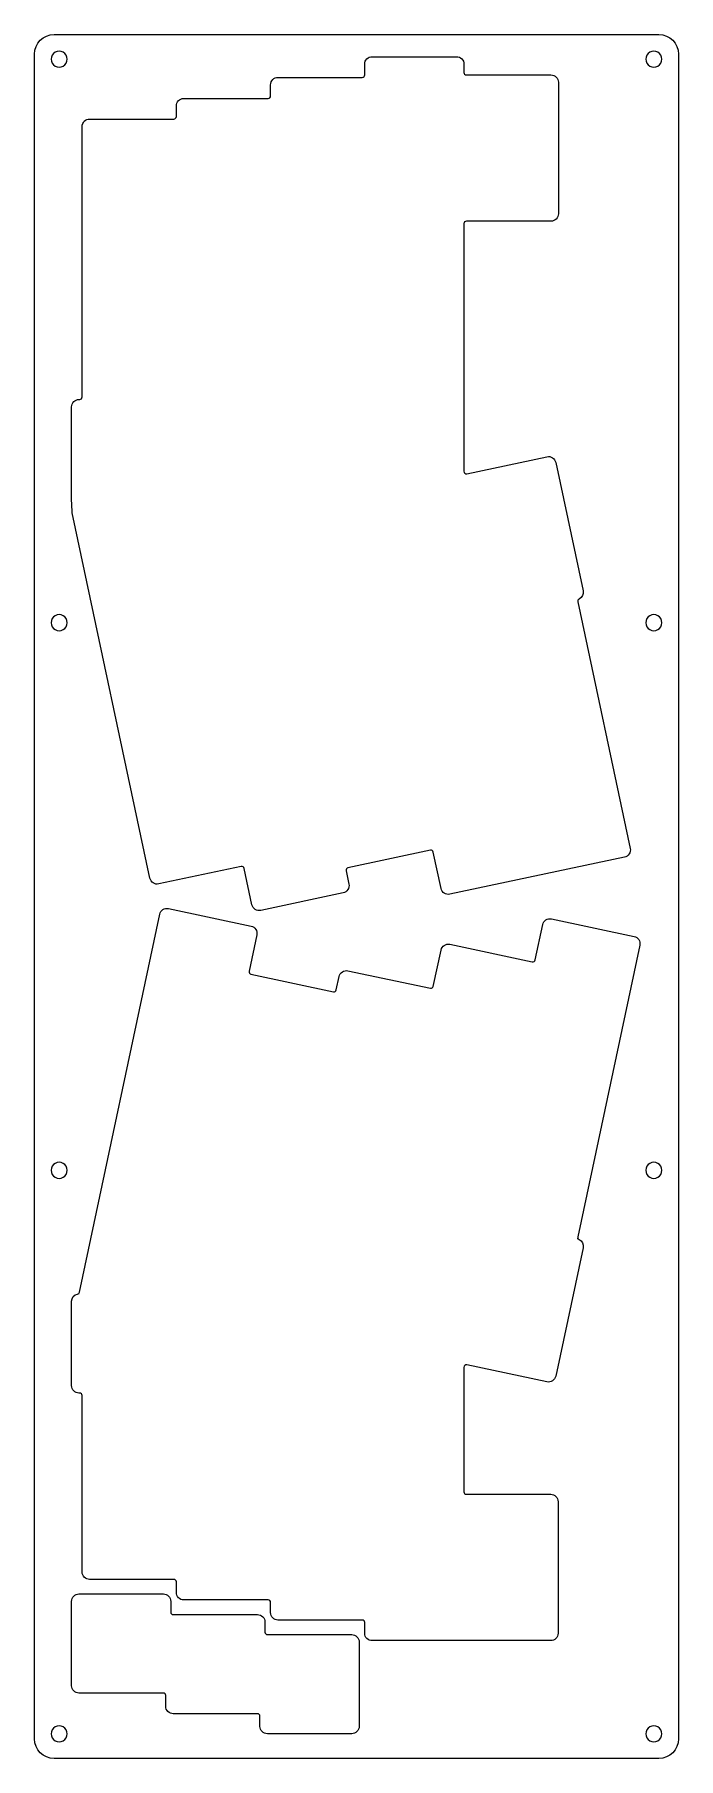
# Model space of a CAD drawing. Header units: millimetres. Extents: x 1 to 789, y 18 to 366.
# Drawn here: x 1.1 to 131.3, y 17.6 to 366.4 of the extents above; entities that cross this region are included whole.
import ezdxf

# ---------------------------------------------------------------- set-up
doc = ezdxf.new("R2010")
doc.units = ezdxf.units.MM
doc.layers.get('0').update_dxf_attribs({"linetype": 'CONTINUOUS'})

msp = doc.modelspace()

# ---------------------------------------------------------------- linework, layer by layer
for p, q in [((5.087373, 366.400219), (127.337373, 366.400219)), ((1.087373, 21.600219), (1.087373, 362.400221)), ((67.877252, 358.220228), (67.877252, 360.398966)), ((69.377252, 361.898968), (86.437252, 361.898968)), ((87.937251, 360.398966), (87.937251, 358.72582)), ((131.337373, 362.400221), (131.337373, 21.600219)), ((48.827252, 353.960225), (48.827252, 356.220216)), ((50.327252, 357.720218), (67.37725, 357.720218)), ((88.437253, 358.225811), (105.535252, 358.225811)), ((107.035252, 356.725808), (107.035252, 330.125817)), ((31.277252, 353.460215), (48.32725, 353.460215)), ((12.227252, 349.290223), (29.27725, 349.290223)), ((29.777252, 349.790233), (29.777252, 351.960213)), ((10.727252, 293.060232), (10.727252, 347.790221)), ((87.937251, 328.125832), (87.937251, 278.029438)), ((105.535252, 328.625815), (88.437253, 328.625815)), ((8.587252, 272.530259), (8.587252, 291.06022)), ((10.087251, 292.560223), (10.227253, 292.560223)), ((88.541208, 277.540356), (104.725836, 280.980521)), ((106.504927, 279.825165), (112.03122, 253.82599)), ((8.692239, 269.882124), (8.588575, 272.470225)), ((24.44004, 195.691264), (8.723817, 269.630293)), ((110.970323, 251.621799), (121.574178, 201.734585)), ((81.153573, 201.350198), (64.491996, 197.808671)), ((83.311747, 193.601664), (81.746602, 200.965097)), ((120.418824, 199.9555), (85.090835, 192.446308)), ((42.903467, 198.082277), (26.219128, 194.535908)), ((45.060041, 190.341256), (43.496496, 197.697149)), ((64.106876, 197.215634), (64.681559, 194.511989)), ((63.526206, 192.732878), (46.839128, 189.185927)), ((10.171286, 111.954793), (26.420039, 188.399188)), ((28.199129, 189.554518), (44.886326, 186.007566)), ((102.361366, 179.164383), (103.88004, 186.309165)), ((105.659128, 187.464521), (122.346327, 183.917543)), ((46.041682, 184.228455), (44.476939, 176.866927)), ((85.089128, 182.32454), (101.768335, 178.779256)), ((123.50168, 182.138459), (110.963719, 123.151986)), ((81.746927, 173.815302), (83.310041, 181.169184)), ((44.862058, 176.273916), (61.532356, 172.730537)), ((62.125385, 173.115638), (62.700039, 175.819177)), ((64.479129, 176.974533), (81.153898, 173.430201)), ((110.875986, 122.723546), (110.872785, 122.723546)), ((112.031339, 120.944461), (106.505048, 94.945286)), ((8.587374, 93.040233), (8.587374, 110.100222)), ((10.095919, 111.600224), (10.087373, 111.600224)), ((87.937373, 96.741013), (87.937373, 71.550219)), ((104.725958, 93.78993), (88.54133, 97.230069)), ((10.227375, 91.54023), (10.087373, 91.54023)), ((10.727374, 55.350231), (10.727374, 91.040221)), ((88.437375, 71.050209), (105.487373, 71.050209)), ((106.987373, 69.550233), (106.987373, 42.950216)), ((29.277372, 53.850229), (12.227373, 53.850229)), ((29.777374, 51.190214), (29.777374, 53.350219)), ((8.587374, 32.330211), (8.587374, 49.390227)), ((10.087373, 50.890229), (27.147373, 50.890229)), ((28.647373, 49.390227), (28.647373, 47.230221)), ((48.327372, 49.690211), (31.277373, 49.690211)), ((48.827374, 47.120234), (48.827374, 49.190228)), ((29.147374, 46.730212), (46.197373, 46.730212)), ((67.377372, 45.620232), (50.327373, 45.620232)), ((47.697373, 45.23021), (47.697373, 43.160215)), ((48.197374, 42.660232), (65.247373, 42.660232)), ((67.877374, 42.950216), (67.877374, 45.120222)), ((66.747373, 41.16023), (66.747373, 24.100214)), ((105.487373, 41.450213), (69.377373, 41.450213)), ((27.137375, 30.830209), (10.087373, 30.830209)), ((27.637374, 28.17022), (27.637374, 30.330226)), ((46.187375, 26.670218), (29.137373, 26.670218)), ((46.687374, 24.100214), (46.687374, 26.170208)), ((65.247373, 22.600212), (48.187373, 22.600212)), ((127.337373, 17.600222), (5.087373, 17.600222))]:
    msp.add_line(p, q)
for points in [[(1.087373, 362.400221), (1.087374, 364.609359), (2.878235, 366.400219), (5.087373, 366.400219)], [(127.337373, 366.400219), (129.546511, 366.400219), (131.337372, 364.609359), (131.337373, 362.400221)], [(6.087373, 363.02522), (5.506815, 363.02522), (4.970357, 362.715496), (4.680078, 362.212718)], [(7.494669, 362.212718), (7.204389, 362.715496), (6.667932, 363.02522), (6.087373, 363.02522)], [(126.337374, 363.02522), (125.756815, 363.02522), (125.220357, 362.715496), (124.930078, 362.212718)], [(127.744669, 362.212718), (127.45439, 362.715496), (126.917932, 363.02522), (126.337374, 363.02522)], [(4.680078, 362.212718), (4.389799, 361.709939), (4.389799, 361.090491), (4.680078, 360.587713)], [(4.680078, 360.587713), (4.970357, 360.084935), (5.506815, 359.775211), (6.087373, 359.775211)], [(6.087373, 359.775211), (6.667932, 359.775211), (7.204389, 360.084935), (7.494669, 360.587713)], [(7.494669, 360.587713), (7.784948, 361.090491), (7.784948, 361.709939), (7.494669, 362.212718)], [(67.877252, 360.398966), (67.877251, 360.796791), (68.035286, 361.178322), (68.316591, 361.459627)], [(68.316591, 361.459627), (68.597896, 361.740932), (68.979427, 361.898968), (69.377252, 361.898968)], [(86.437252, 361.898968), (86.835077, 361.898968), (87.216608, 361.740932), (87.497912, 361.459627)], [(87.497912, 361.459627), (87.779217, 361.178322), (87.937252, 360.796791), (87.937251, 360.398966)], [(124.930078, 362.212718), (124.639799, 361.709939), (124.639799, 361.090491), (124.930078, 360.587713)], [(124.930078, 360.587713), (125.220357, 360.084935), (125.756815, 359.775211), (126.337374, 359.775211)], [(126.337374, 359.775211), (126.917932, 359.775211), (127.45439, 360.084935), (127.744669, 360.587713)], [(127.744669, 360.587713), (128.034948, 361.090491), (128.034948, 361.709939), (127.744669, 362.212718)], [(48.827252, 356.220216), (48.827251, 356.618041), (48.985286, 356.999573), (49.266591, 357.280878)], [(49.266591, 357.280878), (49.547896, 357.562183), (49.929427, 357.720218), (50.327252, 357.720218)], [(67.37725, 357.720218), (67.509861, 357.720218), (67.637039, 357.772897), (67.730808, 357.866668)], [(67.730808, 357.866668), (67.824577, 357.960438), (67.877255, 358.087618), (67.877252, 358.220228)], [(87.937251, 358.72582), (87.937249, 358.59321), (87.989926, 358.46603), (88.083695, 358.37226)], [(88.083695, 358.37226), (88.177464, 358.27849), (88.304643, 358.22581), (88.437253, 358.225811)], [(105.535252, 358.225811), (105.933078, 358.225811), (106.314609, 358.067775), (106.595913, 357.78647)], [(106.595913, 357.78647), (106.877218, 357.505165), (107.035253, 357.123633), (107.035252, 356.725808)], [(29.777252, 351.960213), (29.777251, 352.358038), (29.935286, 352.739569), (30.216591, 353.020874)], [(30.216591, 353.020874), (30.497896, 353.302179), (30.879427, 353.460215), (31.277252, 353.460215)], [(48.32725, 353.460215), (48.459861, 353.460215), (48.587039, 353.512894), (48.680808, 353.606664)], [(48.680808, 353.606664), (48.774577, 353.700435), (48.827255, 353.827614), (48.827252, 353.960225)], [(10.727252, 347.790221), (10.727251, 348.188046), (10.885286, 348.569577), (11.166591, 348.850882)], [(11.166591, 348.850882), (11.447896, 349.132187), (11.829427, 349.290223), (12.227252, 349.290223)], [(29.27725, 349.290223), (29.409861, 349.290223), (29.537039, 349.342902), (29.630808, 349.436672)], [(29.630808, 349.436672), (29.724577, 349.530443), (29.777255, 349.657622), (29.777252, 349.790233)], [(88.437253, 328.625815), (88.161117, 328.625816), (87.937261, 328.401968), (87.937251, 328.125832)], [(106.595913, 329.065156), (106.314609, 328.78385), (105.933078, 328.625815), (105.535252, 328.625815)], [(107.035252, 330.125817), (107.035253, 329.727992), (106.877218, 329.346461), (106.595913, 329.065156)], [(10.580809, 292.706673), (10.674577, 292.800443), (10.727255, 292.927622), (10.727252, 293.060232)], [(8.587252, 291.06022), (8.587251, 291.458045), (8.745286, 291.839577), (9.026591, 292.120882)], [(9.026591, 292.120882), (9.307895, 292.402187), (9.689426, 292.560222), (10.087251, 292.560223)], [(10.227253, 292.560223), (10.359863, 292.560223), (10.487041, 292.612903), (10.580809, 292.706673)], [(104.725836, 280.980521), (105.114968, 281.063234), (105.52102, 280.987977), (105.854664, 280.771305)], [(105.854664, 280.771305), (106.188308, 280.554634), (106.422215, 280.214297), (106.504927, 279.825165)], [(87.937251, 278.029438), (87.937249, 277.878585), (88.005354, 277.735795), (88.122588, 277.640859)], [(88.122588, 277.640859), (88.239822, 277.545923), (88.393651, 277.508992), (88.541208, 277.540356)], [(8.588575, 272.470225), (8.587733, 272.490225), (8.587292, 272.510241), (8.587252, 272.530259)], [(8.723817, 269.630293), (8.706195, 269.713194), (8.695631, 269.797439), (8.692239, 269.882124)], [(111.23555, 252.172847), (111.03202, 252.070945), (110.923, 251.844439), (110.970323, 251.621799)], [(112.03122, 253.82599), (112.173191, 253.158071), (111.846134, 252.478555), (111.23555, 252.172847)], [(4.680078, 248.212729), (4.389799, 247.709951), (4.389799, 247.090502), (4.680078, 246.587724)], [(6.087373, 249.025231), (5.506815, 249.025231), (4.970357, 248.715507), (4.680078, 248.212729)], [(7.494669, 248.212729), (7.204389, 248.715507), (6.667932, 249.025231), (6.087373, 249.025231)], [(7.494669, 246.587724), (7.784948, 247.090502), (7.784948, 247.709951), (7.494669, 248.212729)], [(124.930078, 248.212729), (124.639799, 247.709951), (124.639799, 247.090502), (124.930078, 246.587724)], [(126.337374, 249.025231), (125.756815, 249.025231), (125.220357, 248.715507), (124.930078, 248.212729)], [(127.744669, 248.212729), (127.45439, 248.715507), (126.917932, 249.025231), (126.337374, 249.025231)], [(127.744669, 246.587724), (128.034948, 247.090502), (128.034948, 247.709951), (127.744669, 248.212729)], [(4.680078, 246.587724), (4.970357, 246.084946), (5.506815, 245.775222), (6.087373, 245.775222)], [(6.087373, 245.775222), (6.667932, 245.775222), (7.204389, 246.084946), (7.494669, 246.587724)], [(124.930078, 246.587724), (125.220357, 246.084946), (125.756815, 245.775222), (126.337374, 245.775222)], [(126.337374, 245.775222), (126.917932, 245.775222), (127.45439, 246.084946), (127.744669, 246.587724)], [(81.746602, 200.965097), (81.689181, 201.235198), (81.423675, 201.407612), (81.153573, 201.350198)], [(121.574178, 201.734585), (121.746415, 200.924263), (121.229146, 200.12774), (120.418824, 199.9555)], [(25.090302, 194.745124), (24.756658, 194.961796), (24.522752, 195.302132), (24.44004, 195.691264)], [(43.279745, 198.012534), (43.16853, 198.08476), (43.033178, 198.109847), (42.903467, 198.082277)], [(43.496496, 197.697149), (43.468927, 197.826861), (43.390959, 197.940309), (43.279745, 198.012534)], [(64.176612, 197.591915), (64.104388, 197.480698), (64.079303, 197.345346), (64.106876, 197.215634)], [(64.491996, 197.808671), (64.362283, 197.781101), (64.248836, 197.703131), (64.176612, 197.591915)], [(26.219128, 194.535908), (25.829996, 194.453196), (25.423945, 194.528453), (25.090302, 194.745124)], [(64.472353, 193.383149), (64.255682, 193.0495), (63.915342, 192.81559), (63.526206, 192.732878)], [(64.681559, 194.511989), (64.764278, 194.122855), (64.689024, 193.716798), (64.472353, 193.383149)], [(83.962009, 192.655525), (83.628365, 192.872196), (83.394459, 193.212532), (83.311747, 193.601664)], [(85.090835, 192.446308), (84.701703, 192.363596), (84.295653, 192.438853), (83.962009, 192.655525)], [(26.420039, 188.399188), (26.59229, 189.209503), (27.388812, 189.726759), (28.199129, 189.554518)], [(46.839128, 189.185927), (46.028812, 189.013687), (45.232292, 189.530943), (45.060041, 190.341256)], [(44.886326, 186.007566), (45.275462, 185.924855), (45.615803, 185.690945), (45.832475, 185.357296)], [(45.832475, 185.357296), (46.049147, 185.023647), (46.124401, 184.61759), (46.041682, 184.228455)], [(103.88004, 186.309165), (103.962752, 186.698296), (104.196658, 187.038633), (104.530302, 187.255304)], [(104.530302, 187.255304), (104.863946, 187.471975), (105.269996, 187.547233), (105.659128, 187.464521)], [(83.310041, 181.169184), (83.392753, 181.558315), (83.626659, 181.898652), (83.960302, 182.115323)], [(83.960302, 182.115323), (84.293946, 182.331994), (84.699997, 182.407252), (85.089128, 182.32454)], [(122.346327, 183.917543), (123.156649, 183.745303), (123.673918, 182.948781), (123.50168, 182.138459)], [(101.768335, 178.779256), (101.898047, 178.751684), (102.033399, 178.776771), (102.144614, 178.848997)], [(102.144614, 178.848997), (102.255829, 178.921222), (102.333798, 179.034671), (102.361366, 179.164383)], [(44.476939, 176.866927), (44.419537, 176.596825), (44.591959, 176.331329), (44.862058, 176.273916)], [(62.700039, 175.819177), (62.782751, 176.208309), (63.016657, 176.548646), (63.350302, 176.765317)], [(63.350302, 176.765317), (63.683946, 176.981988), (64.089997, 177.057245), (64.479129, 176.974533)], [(61.532356, 172.730537), (61.802458, 172.673123), (62.067964, 172.845537), (62.125385, 173.115638)], [(81.153898, 173.430201), (81.424001, 173.372787), (81.689506, 173.545201), (81.746927, 173.815302)], [(4.680078, 137.412716), (4.389799, 136.909938), (4.389799, 136.29049), (4.680078, 135.787712)], [(6.087373, 138.225219), (5.506815, 138.225219), (4.970357, 137.915495), (4.680078, 137.412716)], [(7.494669, 137.412716), (7.204389, 137.915495), (6.667932, 138.225219), (6.087373, 138.225219)], [(7.494669, 135.787712), (7.784948, 136.29049), (7.784948, 136.909938), (7.494669, 137.412716)], [(124.930078, 137.412716), (124.639799, 136.909938), (124.639799, 136.29049), (124.930078, 135.787712)], [(126.337374, 138.225219), (125.756815, 138.225219), (125.220357, 137.915495), (124.930078, 137.412716)], [(127.744669, 137.412716), (127.45439, 137.915495), (126.917932, 138.225219), (126.337374, 138.225219)], [(127.744669, 135.787712), (128.034948, 136.29049), (128.034948, 136.909938), (127.744669, 137.412716)], [(4.680078, 135.787712), (4.970357, 135.284934), (5.506815, 134.975209), (6.087373, 134.975209)], [(6.087373, 134.975209), (6.667932, 134.975209), (7.204389, 135.284934), (7.494669, 135.787712)], [(124.930078, 135.787712), (125.220357, 135.284934), (125.756815, 134.975209), (126.337374, 134.975209)], [(126.337374, 134.975209), (126.917932, 134.975209), (127.45439, 135.284934), (127.744669, 135.787712)], [(110.963719, 123.151986), (110.916259, 122.928668), (111.026095, 122.701564), (111.230623, 122.600118)], [(111.230623, 122.600118), (111.844232, 122.295774), (112.173746, 121.614433), (112.031339, 120.944461)], [(9.783502, 111.569109), (9.977852, 111.609315), (10.130025, 111.760663), (10.171286, 111.954793)], [(8.587374, 110.100222), (8.587379, 110.811521), (9.086951, 111.425014), (9.783502, 111.569109)], [(88.12272, 97.129574), (88.005487, 97.034644), (87.937378, 96.891861), (87.937373, 96.741013)], [(88.54133, 97.230069), (88.393778, 97.261432), (88.239953, 97.224503), (88.12272, 97.129574)], [(106.505048, 94.945286), (106.422336, 94.556154), (106.18843, 94.215817), (105.854786, 93.999145)], [(9.026712, 91.979571), (8.745408, 92.260876), (8.587373, 92.642408), (8.587374, 93.040233)], [(10.087373, 91.54023), (9.689548, 91.540231), (9.308017, 91.698266), (9.026712, 91.979571)], [(10.580931, 91.39378), (10.487163, 91.48755), (10.359985, 91.54023), (10.227375, 91.54023)], [(10.727374, 91.040221), (10.727376, 91.172831), (10.674699, 91.30001), (10.580931, 91.39378)], [(105.854786, 93.999145), (105.521141, 93.782474), (105.11509, 93.707217), (104.725958, 93.78993)], [(87.937373, 71.550219), (87.937371, 71.417609), (87.990048, 71.290429), (88.083817, 71.196659)], [(88.083817, 71.196659), (88.177586, 71.102888), (88.304765, 71.050209), (88.437375, 71.050209)], [(105.487373, 71.050209), (106.315791, 71.050209), (106.98736, 70.378651), (106.987373, 69.550233)], [(11.166713, 54.28957), (10.885408, 54.570875), (10.727373, 54.952406), (10.727374, 55.350231)], [(12.227373, 53.850229), (11.829548, 53.850229), (11.448017, 54.008264), (11.166713, 54.28957)], [(29.63093, 53.703779), (29.537161, 53.79755), (29.409982, 53.850229), (29.277372, 53.850229)], [(29.777374, 53.350219), (29.777376, 53.482829), (29.724699, 53.610009), (29.63093, 53.703779)], [(8.587374, 49.390227), (8.587373, 49.788052), (8.745408, 50.169583), (9.026712, 50.450888)], [(9.026712, 50.450888), (9.308017, 50.732194), (9.689548, 50.890229), (10.087373, 50.890229)], [(27.147373, 50.890229), (27.545198, 50.890229), (27.926729, 50.732194), (28.208034, 50.450888)], [(28.208034, 50.450888), (28.489338, 50.169583), (28.647373, 49.788052), (28.647373, 49.390227)], [(30.216713, 50.129552), (29.935408, 50.410857), (29.777373, 50.792389), (29.777374, 51.190214)], [(31.277373, 49.690211), (30.879548, 49.690212), (30.498017, 49.848247), (30.216713, 50.129552)], [(48.827374, 49.190228), (48.827364, 49.466365), (48.603509, 49.690212), (48.327372, 49.690211)], [(28.647373, 47.230221), (28.64737, 47.097611), (28.700048, 46.970432), (28.793817, 46.876661)], [(28.793817, 46.876661), (28.887585, 46.782891), (29.014764, 46.730211), (29.147374, 46.730212)], [(46.197373, 46.730212), (46.595198, 46.730212), (46.976729, 46.572176), (47.258034, 46.290871)], [(47.258034, 46.290871), (47.539338, 46.009566), (47.697373, 45.628035), (47.697373, 45.23021)], [(49.266713, 46.059573), (48.985408, 46.340878), (48.827373, 46.722409), (48.827374, 47.120234)], [(50.327373, 45.620232), (49.929548, 45.620232), (49.548017, 45.778268), (49.266713, 46.059573)], [(67.73093, 45.473782), (67.637161, 45.567553), (67.509982, 45.620232), (67.377372, 45.620232)], [(67.877374, 45.120222), (67.877376, 45.252832), (67.824699, 45.380012), (67.73093, 45.473782)], [(47.697373, 43.160215), (47.697382, 42.884079), (47.921238, 42.660231), (48.197374, 42.660232)], [(65.247373, 42.660232), (65.645198, 42.660232), (66.026729, 42.502197), (66.308034, 42.220892)], [(66.308034, 42.220892), (66.589338, 41.939587), (66.747373, 41.558055), (66.747373, 41.16023)], [(68.316713, 41.889554), (68.035408, 42.170859), (67.877373, 42.552391), (67.877374, 42.950216)], [(69.377373, 41.450213), (68.979548, 41.450213), (68.598017, 41.608249), (68.316713, 41.889554)], [(106.548034, 41.889554), (106.26673, 41.608249), (105.885199, 41.450213), (105.487373, 41.450213)], [(106.987373, 42.950216), (106.987374, 42.552391), (106.829339, 42.170859), (106.548034, 41.889554)], [(9.026712, 31.26955), (8.745408, 31.550855), (8.587373, 31.932386), (8.587374, 32.330211)], [(10.087373, 30.830209), (9.689548, 30.830209), (9.308017, 30.988244), (9.026712, 31.26955)], [(27.637374, 30.330226), (27.637364, 30.606361), (27.41351, 30.830208), (27.137375, 30.830209)], [(28.076712, 27.109559), (27.795408, 27.390864), (27.637373, 27.772395), (27.637374, 28.17022)], [(29.137373, 26.670218), (28.739548, 26.670218), (28.358017, 26.828254), (28.076712, 27.109559)], [(46.540931, 26.523768), (46.447162, 26.617538), (46.319984, 26.670218), (46.187375, 26.670218)], [(46.687374, 26.170208), (46.687376, 26.302818), (46.634699, 26.429997), (46.540931, 26.523768)], [(5.087373, 17.600222), (2.878235, 17.600222), (1.087374, 19.391081), (1.087373, 21.600219)], [(4.680078, 23.412727), (4.389799, 22.909949), (4.389799, 22.290501), (4.680078, 21.787723)], [(6.087373, 24.22523), (5.506815, 24.22523), (4.970357, 23.915506), (4.680078, 23.412727)], [(4.680078, 21.787723), (4.970357, 21.284945), (5.506815, 20.97522), (6.087373, 20.97522)], [(7.494669, 23.412727), (7.204389, 23.915506), (6.667932, 24.22523), (6.087373, 24.22523)], [(6.087373, 20.97522), (6.667932, 20.97522), (7.204389, 21.284945), (7.494669, 21.787723)], [(7.494669, 21.787723), (7.784948, 22.290501), (7.784948, 22.909949), (7.494669, 23.412727)], [(47.126712, 23.039553), (46.845408, 23.320858), (46.687373, 23.702389), (46.687374, 24.100214)], [(48.187373, 22.600212), (47.789548, 22.600212), (47.408017, 22.758248), (47.126712, 23.039553)], [(66.308034, 23.039553), (66.026729, 22.758248), (65.645198, 22.600212), (65.247373, 22.600212)], [(66.747373, 24.100214), (66.747373, 23.702389), (66.589338, 23.320858), (66.308034, 23.039553)], [(124.930078, 23.412727), (124.639799, 22.909949), (124.639799, 22.290501), (124.930078, 21.787723)], [(126.337374, 24.22523), (125.756815, 24.22523), (125.220357, 23.915506), (124.930078, 23.412727)], [(124.930078, 21.787723), (125.220357, 21.284945), (125.756815, 20.97522), (126.337374, 20.97522)], [(127.744669, 23.412727), (127.45439, 23.915506), (126.917932, 24.22523), (126.337374, 24.22523)], [(126.337374, 20.97522), (126.917932, 20.97522), (127.45439, 21.284945), (127.744669, 21.787723)], [(131.337373, 21.600219), (131.337372, 19.391081), (129.546511, 17.600222), (127.337373, 17.600222)], [(127.744669, 21.787723), (128.034948, 22.290501), (128.034948, 22.909949), (127.744669, 23.412727)]]:
    msp.add_open_spline(points, degree=3)

doc.saveas('drawing.dxf')
